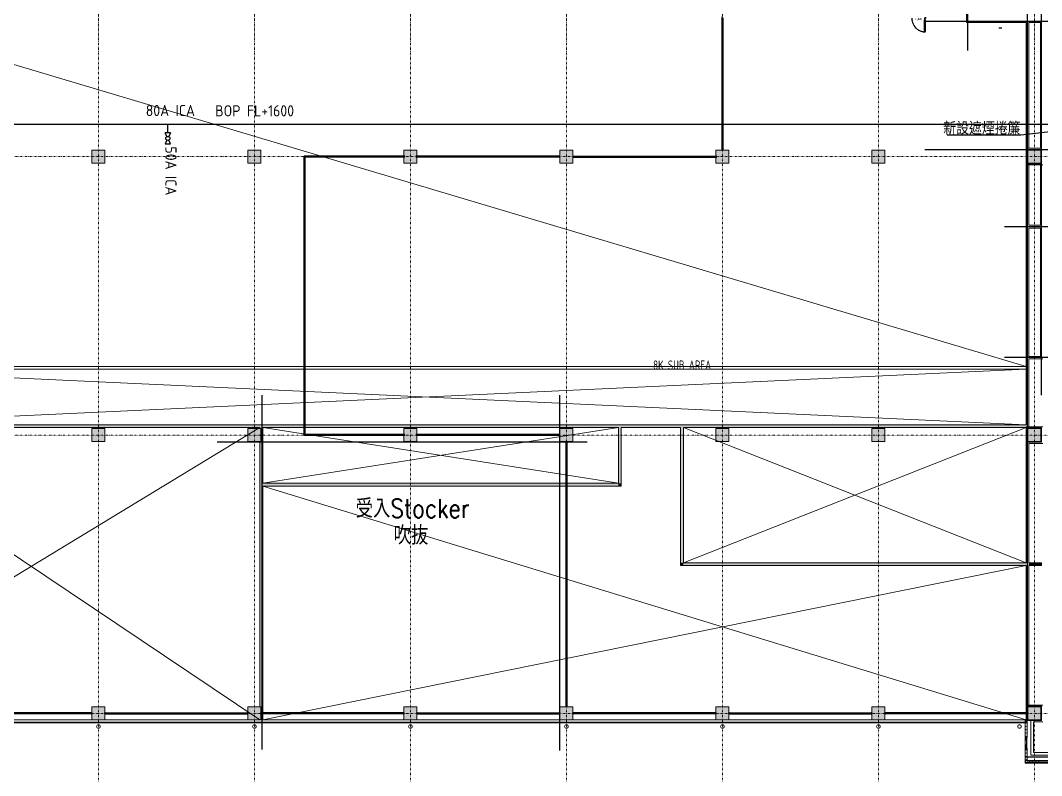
# Model space of a CAD drawing. Extents: x -32000 to 290600, y -29000 to 131250.
# Drawn here: x 189000 to 243987, y -3348 to 37337 of the extents above; entities that cross this region are included whole.
import ezdxf
from ezdxf.enums import TextEntityAlignment as Align

# ---------------------------------------------------------------- set-up
doc = ezdxf.new("R2010")
doc.units = 0
doc.header["$LTSCALE"] = 10
for name, pattern in [('H12PL2$0$JJP_三點線', [0.9, 0.3, -0.15, 0, -0.15, 0, -0.15, 0, -0.15]), ('H12PL2$0$JJP_虛線(退縮線、投影線、地下室範圍、非屬本工程、圖面分區)', [0.45, 0.3, -0.15]), ('XFDP20$0$HIDDEN', [0.3, 0.2, -0.1]), ('XFM7P20ICA$0$CENTERK3', [2.749, 2.5, -0.083, 0.083, -0.083]), ('XFM7P20ICA$0$H12PL2$0$JJP_三點線', [0.9, 0.3, -0.15, 0, -0.15, 0, -0.15, 0, -0.15]), ('XFM7P20ICA$0$H12PL2$0$JJP_虛線(退縮線、投影線、地下室範圍、非屬本工程、圖面分區)', [0.45, 0.3, -0.15])]:
    doc.linetypes.add(name, pattern=pattern)
for name, color, linetype in [('H12PL2$0$A-OBJE-2D', 252, 'Continuous'), ('H12PL2$0$A-OBJE-2D.200K', 252, 'Continuous'), ('H12PL2$0$A-OBJE-MEP', 252, 'Continuous'), ('H12PL2$0$A-WALL-EX', 252, 'Continuous'), ('H12PL2$0$A-WALL-IN', 252, 'Continuous'), ('H12PL2$0$A-WALL-IN.200K', 252, 'Continuous'), ('H12PL2$0$A-ZONE', 252, 'Continuous'), ('H12PL2$0$S-COL', 252, 'Continuous'), ('H12PL2$0$S-GRID', 252, 'Continuous'), ('H12PL2$0$Window', 252, 'Continuous'), ('XFDP20$0$A-CR-TXT', 2, 'Continuous'), ('XFDP20$0$A-Door (8K)', 2, 'Continuous'), ('XFDP20$0$A-Partition-Col (50K)', 1, 'Continuous'), ('XFDP20$0$A-W-P3_(8K)', 2, 'Continuous'), ('XFDP20$0$A-W-R1 (Rockwool) (50K)', 2, 'Continuous'), ('XFDP20$0$A-W-R1 (Rockwool) (8K)', 2, 'Continuous'), ('XFM7P20ICA$0$H12PL2$0$A-OBJE-2D', 252, 'Continuous'), ('XFM7P20ICA$0$H12PL2$0$A-OBJE-MEP', 252, 'Continuous'), ('XFM7P20ICA$0$H12PL2$0$A-TEXT-修改說明', 252, 'Continuous'), ('XFM7P20ICA$0$H12PL2$0$A-WALL-EX', 252, 'Continuous'), ('XFM7P20ICA$0$H12PL2$0$A-WALL-IN', 252, 'Continuous'), ('XFM7P20ICA$0$H12PL2$0$Hattch', 252, 'Continuous'), ('XFM7P20ICA$0$H12PL2$0$S-COL', 252, 'Continuous'), ('XFM7P20ICA$0$H12PL2$0$S-GRID', 252, 'Continuous'), ('XFM7P20ICA$0$H12PL2$0$Window', 252, 'Continuous'), ('XFM7P20ICA$0$K-SIN', 252, 'XFM7P20ICA$0$CENTERK3'), ('XFM7P20ICA$0$TEXT2', 252, 'Continuous'), ('XFM7P20ICA$0$U-ICA-PIPE-P2', 4, 'Continuous'), ('XFM7P20ICA$0$U-ICA-TXT', 3, 'Continuous'), ('XFM7P20ICA$0$U-ICA-VALVE', 2, 'Continuous'), ('XFM7P20ICA$0$XFDP20$0$A-CR-TXT', 2, 'Continuous'), ('XFM7P20ICA$0$XFDP20$0$A-Partition-Col (50K)', 1, 'Continuous'), ('XFM7P20ICA$0$XFDP20$0$A-W-P3_(8K)', 2, 'Continuous'), ('XFM7P20ICA$0$XFDP20$0$A-W-R1 (Rockwool) (50K)', 2, 'Continuous'), ('XFM7P20ICA$0$XFDP20$0$A-W-R1 (Rockwool) (8K)', 2, 'Continuous')]:
    doc.layers.add(name, color=color, linetype=linetype)
doc.styles.add('H12PL2$0$Standard', font='', dxfattribs={"width": 0.8})
doc.styles.add('XFDP20$0$AA-TXT', font='isocp.shx', dxfattribs={"width": 0.8, "bigfont": 'china.shx'})
doc.styles.add('XFM7P20ICA$0$aa-txt', font='isocp.shx', dxfattribs={"bigfont": 'chineset'})
doc.styles.add('XFM7P20ICA$0$H12PL2$0$dim-txt', font='isocp.shx', dxfattribs={"width": 0.7, "bigfont": 'chineset.shx'})
doc.styles.add('XFM7P20ICA$0$H12PL2$0$Standard', font='isocp.shx', dxfattribs={"bigfont": 'chineset.shx'})
doc.styles.add('XFM7P20ICA$0$TEXT', font='romans.shx', dxfattribs={"width": 0.85, "bigfont": 'BIGFONT.shx'})
doc.styles.add('XFM7P20ICA$0$XFDP20$0$AA-TXT', font='isocp.shx', dxfattribs={"width": 0.8, "bigfont": 'china.shx'})
doc.styles.get('H12PL2$0$Standard').set_extended_font_data('Microsoft JhengHei')
doc.dimstyles.new('XFM7P20ICA$0$H12PL2$0$ARCH-dim-200MM', dxfattribs={"dimscale": 200, "dimtxt": 0.3, "dimasz": 0.1, "dimexe": 0.1, "dimexo": 0.1, "dimgap": 0.05, "dimtad": 1, "dimdec": 0, "dimlfac": 10, "dimrnd": 0.5, "dimdsep": 46, "dimtxsty": 'XFM7P20ICA$0$H12PL2$0$dim-txt', "dimblk": 'XFM7P20ICA$0$H12PL2$0$_Dot', "dimcen": 2, "dimclrd": 256, "dimclre": 256, "dimclrt": 256, "dimadec": 0, "dimazin": 0, "dimtfac": 1, "dimtix": 1, "dimtmove": 2, "dimatfit": 3, "dimldrblk": 'XFM7P20ICA$0$H12PL2$0$_OBLIQUE', "dimfxl": 1, "dimtvp": 1, "dimtolj": 1, "dimarcsym": 0})

# ---------------------------------------------------------------- blocks, each defined once
blk = doc.blocks.new('XFDP20$0$TP1-50-Partition_Col-side')
blk.add_lwpolyline([(-2.5, -4), (-2.5, -3.9), (-2.6, -3.9), (-2.5, -3), (-2.5, -0.3), (-2.4, -0.2), (-0.7, -0.2), (-0.5, -0.2), (-0.1, -0.2), (0, -0.2), (0, -0.2), (0.5, -0.2), (0.6, -0.2), (2.4, -0.2), (2.5, -0.3), (2.5, -3), (2.6, -3.9), (2.5, -3.9), (2.5, -4), (2.7, -4), (2.7, 0), (-2.7, 0), (-2.7, -4)], close=True)
for points in [[(-1.6, -2.1), (-2.3, -2.1, 0.414213), (-2.4, -2.2), (-2.4, -3.6), (-2.5, -3.6), (-2.5, -2.2, -0.414213), (-2.3, -2), (-1.6, -2), (-1.6, -2.1)], [(1.6, -2.1), (2.3, -2.1, -0.414213), (2.4, -2.2), (2.4, -3.6), (2.5, -3.6), (2.5, -2.2, 0.414213), (2.3, -2), (1.6, -2), (1.6, -2.1)]]:
    blk.add_lwpolyline(points, format="xyb")
blk.add_lwpolyline([(2.2, -3.6), (-2.2, -3.6, -0.414214), (-2.3, -3.5), (-2.3, -2.6, -0.414214), (-2.2, -2.5), (-1.3, -2.5, 0.414214), (-1.1, -2.3), (-1.1, -2.2, 0.414214), (-1.3, -2.1), (-1.9, -2.1), (-1.9, -2.1), (-1.3, -2.1, -0.414214), (-1.2, -2.2), (-1.2, -2.3, -0.414214), (-1.3, -2.4), (-2.2, -2.4, 0.414214), (-2.4, -2.6), (-2.4, -3.5, 0.414214), (-2.2, -3.6), (2.2, -3.6, 0.414214), (2.4, -3.5), (2.4, -2.6, 0.414214), (2.2, -2.4), (1.3, -2.4, -0.414214), (1.2, -2.3), (1.2, -2.2, -0.414214), (1.3, -2.1), (1.9, -2.1), (1.9, -2.1), (1.3, -2.1, 0.414214), (1.1, -2.2), (1.1, -2.3, 0.414214), (1.3, -2.5), (2.2, -2.5, -0.414214), (2.3, -2.6), (2.3, -3.5, -0.414214)], format="xyb", close=True)
blk = doc.blocks.new('XFDP20$0$GAD2205')
blk.add_lwpolyline([(0, 1), (0, 1), (-18, 1, -0.414214), (-18, 2), (-18, 3, -0.414214), (-18, 3), (-14, 3, 0.414214), (-13, 4), (-13, 4, 0.414214), (-14, 4), (-18, 4, -0.414214), (-18, 5), (-18, 12, -0.414214), (-18, 12), (-18, 12, 0.414214), (-18, 12), (-18, 14, 0.72636), (-19, 14), (-19, 13, 0.158507), (-19, 13), (-19, 0, 0.414214), (-19, 0), (19, 0, 0.414214), (19, 0), (19, 13, 0.158507), (19, 13), (19, 14, 0.72636), (18, 14), (18, 12, 0.414214), (18, 12, -0.414214), (18, 12), (18, 5, -0.414214), (18, 4), (14, 4, 0.414214), (13, 4), (13, 4, 0.414214), (14, 3), (18, 3, -0.414214), (18, 3), (18, 2, -0.414214), (18, 1), (0, 1)], format="xyb", close=True)
blk = doc.blocks.new('XFDP20$0$Door-S80ap')
for p, q in [((8.8, 70.4), (8.8, 75.3)), ((8.8, 75.3), (9.6, 75.3)), ((9.6, 70.4), (8.8, 70.4)), ((9.6, 75.3), (9.6, 70.4))]:
    blk.add_line(p, q)
blk.add_lwpolyline([(4.8, 70.4), (4.8, 75.3), (4, 75.3), (4, 70.4)], close=True)
at = {"ltscale": 5}
for points in [[(8.8, 67.8), (8.8, 77.9), (4.8, 77.9), (4.8, 67.8)], [(5, 67.5), (5, 14.8), (5, 14.8), (5, 67.5)], [(8.6, 14.8), (8.5, 14.8), (8.5, 67.5), (8.6, 67.5)], [(8.8, 4.3), (8.8, 14.4), (4.8, 14.4), (4.8, 4.3)]]:
    blk.add_lwpolyline(points, close=True, dxfattribs=at)
blk.add_lwpolyline([(4.8, 67.9), (4.8, 66.7, 0.158507), (4.9, 66.7), (4.9, 66.5, 0.72636), (5, 66.6), (5, 66.7, 0.414214), (5, 66.7, -0.414214), (4.9, 66.8), (4.9, 67.5, -0.414214), (5, 67.5), (5.4, 67.5, 0.414214), (5.4, 67.5), (5.4, 67.6, 0.414214), (5.4, 67.6), (5, 67.6, -0.414214), (4.9, 67.6), (4.9, 67.8, -0.414214), (5, 67.8), (6.8, 67.8), (6.8, 67.8), (6.8, 67.8), (8.6, 67.8, -0.414214), (8.6, 67.8), (8.6, 67.6, -0.414214), (8.6, 67.6), (8.2, 67.6, 0.414214), (8.1, 67.6), (8.1, 67.5, 0.414214), (8.2, 67.5), (8.6, 67.5, -0.414214), (8.6, 67.5), (8.6, 66.8, -0.414214), (8.6, 66.7), (8.6, 66.7, 0.414214), (8.6, 66.7), (8.6, 66.6, 0.72636), (8.6, 66.5), (8.7, 66.7, 0.158507), (8.7, 66.7), (8.7, 67.9, 0.414214), (8.7, 67.9), (4.9, 67.9, 0.414214)], format="xyb", close=True, dxfattribs=at)
at = {"ltscale": 500}
for points in [[(3.2, -0.6), (3.2, 3.9), (3, 3.9), (3, -0.6)], [(8.5, 4.8), (4, 4.8), (4, 4.6), (8.5, 4.6)]]:
    blk.add_lwpolyline(points, close=True, dxfattribs=at)
at = {"linetype": 'XFDP20$0$HIDDEN', "ltscale": 0.1}
blk.add_arc((3.4, 4.4), 73.6, 0, 84.8641, dxfattribs=at)
at = {"ltscale": 500, "extrusion": (0, 0, -1)}
blk.add_ellipse((3.4, 4.4), major_axis=(-0.495, 0.495), ratio=1, start_param=5.497787, end_param=11.780972, dxfattribs=at)
at = {"ltscale": 5, "xscale": 0.1000000000058208, "yscale": 0.1000000000058208, "zscale": 0.1000000000058208}
blk.add_blockref('XFDP20$0$GAD2205', (6.8, 14.3), dxfattribs=at)
at = {"color": 9, "style": 'XFDP20$0$AA-TXT', "width": 0.45}
blk.add_attdef('100x240', text='', height=10, dxfattribs=at).set_placement((40, 10), align=Align.MIDDLE)
blk = doc.blocks.new('XFDP20')
at = {"layer": 'XFDP20$0$A-W-P3_(8K)', "ltscale": 0.5}
for p, q in [((226775, 37525), (226775, 30350)), ((226825, 37475), (226825, 30350)), ((204275, 14975), (204275, 30025)), ((209650, 30025), (204275, 30025)), ((204325, 15025), (204325, 29975)), ((209650, 29975), (204325, 29975)), ((218050, 30025), (210350, 30025)), ((218050, 29975), (210350, 29975)), ((218750, 30025), (226450, 30025)), ((218750, 29975), (226450, 29975)), ((209700, 14975), (204275, 14975)), ((209700, 15025), (204325, 15025)), ((218050, 15025), (210300, 15025)), ((218050, 14975), (210300, 14975)), ((218375, 14650), (218375, 350)), ((218425, 14650), (218425, 350))]:
    blk.add_line(p, q, dxfattribs=at)
at = {"layer": 'XFDP20$0$A-W-R1 (Rockwool) (50K)'}
for p, q in [((192850, 25, 0), (185150, 25, 0)), ((193550, 25, 0), (201250, 25, 0)), ((209650, 25, 0), (201950, 25, 0)), ((210350, 25, 0), (218050, 25, 0)), ((192850, -25, 0), (185150, -25, 0)), ((193550, -25, 0), (201250, -25, 0)), ((209650, -25, 0), (201950, -25, 0)), ((210350, -25, 0), (218050, -25, 0))]:
    blk.add_line(p, q, dxfattribs=at)
at = {"layer": 'XFDP20$0$A-W-R1 (Rockwool) (8K)'}
for p, q in [((226450, 25, 0), (218750, 25, 0)), ((227150, 25, 0), (234850, 25, 0)), ((243250, 25, 0), (235550, 25, 0)), ((226450, -25, 0), (218750, -25, 0)), ((227150, -25, 0), (234850, -25, 0)), ((243250, -25, 0), (235550, -25, 0))]:
    blk.add_line(p, q, dxfattribs=at)
at = {"layer": 'XFDP20$0$A-Door (8K)'}
ref = blk.add_blockref('XFDP20$0$Door-S80ap', (237770, 37500), dxfattribs=dict(at, xscale=10, yscale=10, zscale=10, rotation=180))
ref.add_attrib('100x240', 'MS_80x190', dxfattribs={"layer": '0', "color": 9, "height": 100, "rotation": 180, "style": 'XFDP20$0$AA-TXT', "text_generation_flag": 6, "width": 0.45}).set_placement((237370, 37400), align=Align.MIDDLE)
at = {"layer": 'XFDP20$0$A-Partition-Col (50K)', "yscale": 10, "zscale": 10}
for p, xscale, rotation in [((192850, 0, 0), 10, 270), ((193550, 0, 0), -10, 90), ((201250, 0), 10, 270), ((201950, 0), -10, 90), ((209650, 0, 0), 10, 270), ((210350, 0, 0), -10, 90), ((218050, 0), 10, 270), ((218750, 0), -10, 90), ((226450, 0, 0), 10, 270), ((227150, 0, 0), -10, 90), ((234850, 0), 10, 270), ((235550, 0), -10, 90), ((243250, 0, 0), 10, 270)]:
    blk.add_blockref('XFDP20$0$TP1-50-Partition_Col-side', p, dxfattribs=dict(at, xscale=xscale, rotation=rotation))
at = {"layer": 'XFDP20$0$A-CR-TXT', "style": 'XFDP20$0$AA-TXT', "width": 0.8}
blk.add_text('8K SUB AREA', height=500, dxfattribs=at).set_placement((224630, 18768), align=Align.MIDDLE)
blk = doc.blocks.new('H12PL2')
at = {"layer": 'H12PL2$0$A-OBJE-2D', "lineweight": 0}
for p, q in [((17650, 85950), (243150, 18700)), ((178450, 1170), (201900, 15400)), ((178450, 15400), (201900, -350)), ((202050, 12400), (221200, 15400)), ((221200, 12400), (202050, 15400)), ((224700, 8118.48), (243150, 15400)), ((243150, 8118.48), (224700, 15400)), ((202050, 12250), (243150, -350)), ((202050, -350), (243150, 7968.48))]:
    blk.add_line(p, q, dxfattribs=at)
at = {"layer": 'H12PL2$0$A-OBJE-2D.200K', "lineweight": 0}
for p, q in [((178450, 15550), (243150, 18550)), ((243150, 15550), (178450, 18550))]:
    blk.add_line(p, q, dxfattribs=at)
at = {"layer": 'H12PL2$0$A-OBJE-MEP', "lineweight": 0, "flags": 128}
for points in [[(193295, -700, 1), (193105, -700, 1)], [(201695, -700, 1), (201505, -700, 1)], [(210095, -700, 1), (209905, -700, 1)], [(218495, -700, 1), (218305, -700, 1)], [(226895, -700, 1), (226705, -700, 1)], [(235295, -700, 1), (235105, -700, 1)], [(242895, -700, 1), (242705, -700, 1)]]:
    blk.add_lwpolyline(points, format="xyb", close=True, dxfattribs=at)
at = {"layer": 'H12PL2$0$A-OBJE-MEP', "lineweight": 0}
for centre in [(193200, -700), (201600, -700), (210000, -700), (218400, -700), (226800, -700), (235200, -700), (242800, -700)]:
    blk.add_circle(centre, 100, dxfattribs=at)
at = {"layer": 'H12PL2$0$A-WALL-EX', "lineweight": 0}
for p, q in [((243100, -465), (185050, -465)), ((243100, -500), (243100, -465)), ((243128, -465), (243100, -465)), ((243100, -500), (243100, -465)), ((243128, -465), (243100, -465)), ((243100, -500), (243220, -500)), ((243220, -465), (243128, -465)), ((243220, -465), (243128, -465)), ((243100, -1307), (243220, -1307)), ((243100, -1907), (243220, -1907))]:
    blk.add_line(p, q, dxfattribs=at)
at = {"layer": 'H12PL2$0$A-WALL-EX', "linetype": 'H12PL2$0$JJP_虛線(退縮線、投影線、地下室範圍、非屬本工程、圖面分區)', "lineweight": 0}
blk.add_line((243220, -500), (243220, -465), dxfattribs=at)
at = {"layer": 'H12PL2$0$A-WALL-EX', "lineweight": 0, "flags": 128}
for points in [[(243220, -350), (185050, -350)], [(185050, -500), (243100, -500)], [(185050, -500), (243100, -500)], [(185050, -500), (243100, -500)], [(243100, -500), (243100, -1307)], [(243220, -350), (243220, -465)], [(243220, -1307), (243220, -465)], [(243100, -1907), (243100, -2565)], [(243220, -2565), (243220, -1907)], [(243100, -2685), (243100, -2565)], [(243100, -2685), (263780, -2685)], [(263780, -2565), (243220, -2565)]]:
    blk.add_lwpolyline(points, dxfattribs=at)
at = {"layer": 'H12PL2$0$A-WALL-IN', "lineweight": 0, "flags": 128}
for points in [[(239940, 44550), (239940, 37225)], [(239940, 37225), (240090, 37225)], [(240090, 37225), (243150, 37225)], [(243150, 37225), (243150, 15550)], [(243300, 30450), (243300, 37225)], [(243300, 37225), (243928, 37225)], [(243928, 37225), (243928, 30450)], [(243150, 30450), (243150, 30385)], [(243928, 30450), (243150, 30450)], [(243150, 30385), (243150, 29550)], [(243215, 29615), (243215, 30385)], [(243215, 30385), (243985, 30385)], [(243215, 30385), (243250, 30385)], [(243215, 30385), (243215, 29615)], [(243950, 30385), (243250, 30385)], [(243300, 30350), (243300, 30385)], [(243985, 30385), (243950, 30385)], [(243985, 30385), (243985, 29615)], [(243985, 29650), (243985, 30385)], [(243150, 29550), (243215, 29550)], [(243985, 29615), (243215, 29615)], [(243215, 29615), (243250, 29615)], [(243215, 29550), (244050, 29550)], [(243250, 29615), (243985, 29615)], [(243300, 29615), (243300, 29650)], [(243300, 26300), (243300, 29550)], [(243928, 29550), (243928, 26300)], [(244050, 29550), (243928, 29550)], [(243985, 29615), (243985, 29650)], [(243928, 26300), (243300, 26300)], [(243300, 19225), (243300, 26150)], [(243300, 26150), (243928, 26150)], [(243928, 26150), (243928, 19225)], [(243928, 19225), (243300, 19225)], [(243300, 15400), (243300, 19100)], [(243300, 19100), (244050, 19100)], [(201975, 15550), (178300, 15550)], [(178450, 15400), (201900, 15400)], [(201900, 15400), (201900, 15350)], [(243150, 15550), (201975, 15550)], [(202050, 12400), (202050, 15400)], [(202050, 15400), (221200, 15400)], [(221200, 15400), (221200, 12400)], [(221350, 12400), (221350, 15400)], [(221350, 15400), (224550, 15400)], [(224550, 15400), (224550, 8118.48)], [(224700, 8118.48), (224700, 15400)], [(224700, 15400), (243150, 15400)], [(243150, 15450), (243150, 15385)], [(244050, 15450), (243150, 15450)], [(243300, 15400), (243150, 15400)], [(243150, 15385), (243150, 14615)], [(243215, 14615), (243215, 15385)], [(243215, 15385), (243985, 15385)], [(243215, 15385), (243250, 15385)], [(243215, 15385), (243215, 14615)], [(243950, 15385), (243250, 15385)], [(243985, 15385), (243950, 15385)], [(243985, 15385), (243985, 14615)], [(243985, 14650), (243985, 15385)], [(201900, 14650), (201900, 350)], [(243150, 14550), (243150, 14615)], [(243150, 14550), (243150, 8118.48)], [(243985, 14615), (243215, 14615)], [(243215, 14615), (243250, 14615)], [(243250, 14615), (243985, 14615)], [(243300, 8118.48), (243300, 14550)], [(243300, 14550), (243985, 14550)], [(243985, 14615), (243985, 14650)], [(244050, 14550), (243985, 14550)], [(221200, 12400), (202050, 12400)], [(202050, -350), (202050, 12250)], [(202050, 12250), (221350, 12250)], [(221350, 12250), (221350, 12400)], [(224550, 7968.48), (224550, 8118.48)], [(224550, 7968.48), (243150, 7968.48)], [(243150, 8118.48), (224700, 8118.48)], [(243150, 7968.48), (243150, 450)], [(243975, 8118.48), (243300, 8118.48)], [(243300, 7968.48), (243975, 7968.48)], [(243300, 450), (243300, 7968.48)], [(243975, 8118.48), (243975, 7968.48)], [(243150, 450), (243215, 450)], [(243150, 450), (243150, -350)], [(243150, 450), (243300, 450)], [(244050, 450), (243215, 450)], [(243215, 385), (243985, 385)], [(243215, -350), (243215, 385)], [(243215, 385), (243250, 385)], [(243215, 385), (243215, -385)], [(243950, 385), (243250, 385)], [(243985, 385), (243950, 385)], [(243985, 385), (243985, -385)], [(243985, -350), (243985, 385)], [(201900, -350), (202050, -350)], [(243150, -350), (243215, -350)], [(243215, -385), (243250, -385)], [(243250, -385), (243985, -385)], [(243985, -385), (243400, -385)], [(243400, -450), (243400, -385)], [(243400, -450), (243400, -2250)], [(243550, -2100), (243550, -450)], [(243550, -450), (243985, -450)], [(243985, -385), (243985, -350)], [(244050, -450), (243985, -450)], [(247950, -2100), (243550, -2100)], [(243400, -2250), (243550, -2250)], [(243550, -2250), (247950, -2250)]]:
    blk.add_lwpolyline(points, dxfattribs=at)
at = {"layer": 'H12PL2$0$A-WALL-IN.200K', "lineweight": 0, "flags": 128}
for points in [[(243150, 18700), (39500, 18700)], [(243150, 18550), (243150, 18700)], [(178450, 18550), (243150, 18550)]]:
    blk.add_lwpolyline(points, dxfattribs=at)
at = {"layer": 'H12PL2$0$S-COL', "lineweight": 0, "flags": 128}
for points in [[(192850, 29650), (193550, 29650), (193550, 30350), (192850, 30350)], [(201250, 29650), (201950, 29650), (201950, 30350), (201250, 30350)], [(209650, 29650), (210350, 29650), (210350, 30350), (209650, 30350)], [(218050, 29650), (218750, 29650), (218750, 30350), (218050, 30350)], [(226450, 29650), (227150, 29650), (227150, 30350), (226450, 30350)], [(234850, 29650), (235550, 29650), (235550, 30350), (234850, 30350)], [(243250, 29650), (243950, 29650), (243950, 30350), (243250, 30350)], [(192850, 14650), (193550, 14650), (193550, 15350), (192850, 15350)], [(201250, 14650), (201950, 14650), (201950, 15350), (201250, 15350)], [(209650, 14650), (210350, 14650), (210350, 15350), (209650, 15350)], [(218050, 14650), (218750, 14650), (218750, 15350), (218050, 15350)], [(226450, 14650), (227150, 14650), (227150, 15350), (226450, 15350)], [(234850, 14650), (235550, 14650), (235550, 15350), (234850, 15350)], [(243250, 14650), (243950, 14650), (243950, 15350), (243250, 15350)], [(243250, -350), (243950, -350), (243950, 350), (243250, 350)]]:
    blk.add_lwpolyline(points, close=True, dxfattribs=at)
for points in [[(193550, -350), (193550, 350), (192850, 350), (192850, -350)], [(201950, -350), (201950, 350), (201250, 350), (201250, -350)], [(210350, -350), (210350, 350), (209650, 350), (209650, -350)], [(218750, -350), (218750, 350), (218050, 350), (218050, -350)], [(227150, -350), (227150, 350), (226450, 350), (226450, -350)], [(235550, -350), (235550, 350), (234850, 350), (234850, -350)]]:
    blk.add_lwpolyline(points, dxfattribs=at)
at = {"layer": 'H12PL2$0$S-GRID', "linetype": 'H12PL2$0$JJP_三點線', "lineweight": 0}
for p, q in [((193200, 128250), (193200, -28000)), ((201600, 128250), (201600, -28000)), ((210000, 128250), (210000, -28000)), ((218400, 128250), (218400, -28000)), ((226800, 128250), (226800, -28000)), ((235200, 128250), (235200, -28000)), ((243600, 128250), (243600, -28000)), ((-29000, 30000), (289600, 30000)), ((-29000, 15000), (289600, 15000)), ((-29000, 0), (289600, 0))]:
    blk.add_line(p, q, dxfattribs=at)
at = {"layer": 'H12PL2$0$Window', "lineweight": 0}
for p, q in [((243100, -1307), (243200, -1307)), ((243100, -1307), (243100, -1357)), ((243100, -1857), (243100, -1357)), ((243100, -1357), (243200, -1357)), ((243200, -1307), (243200, -1357)), ((243200, -1857), (243200, -1357)), ((243100, -1857), (243200, -1857)), ((243100, -1907), (243100, -1857)), ((243100, -1907), (243200, -1907)), ((243200, -1907), (243200, -1857))]:
    blk.add_line(p, q, dxfattribs=at)
at = {"layer": 'H12PL2$0$Window', "linetype": 'H12PL2$0$JJP_虛線(退縮線、投影線、地下室範圍、非屬本工程、圖面分區)', "lineweight": 0}
blk.add_line((243150, -1857), (243150, -1357), dxfattribs=at)
blk.add_blockref('XFDP20', (0, 0))
at = {"layer": 'H12PL2$0$A-ZONE', "style": 'H12PL2$0$Standard'}
blk.add_text('-', height=600, dxfattribs=at).set_placement((241770, 37302.03), align=Align.TOP_CENTER)
blk = doc.blocks.new('XFM7P20ICA$0$H12PL2$0$_Dot')
blk = doc.blocks.new('XFM7P20ICA$0$H12PL2$0$_OBLIQUE')
at = {"color": 0, "linetype": 'ByBlock', "lineweight": -2}
blk.add_line((-0.5, -0.5), (0.5, 0.5), dxfattribs=at)
blk = doc.blocks.new('XFM7P20ICA$0$XFDP20$0$TP1-50-Partition_Col-side')
blk.add_lwpolyline([(-2.5, -4), (-2.5, -3.9), (-2.6, -3.9), (-2.5, -3), (-2.5, -0.3), (-2.4, -0.2), (-0.7, -0.2), (-0.5, -0.2), (-0.1, -0.2), (0, -0.2), (0, -0.2), (0.5, -0.2), (0.6, -0.2), (2.4, -0.2), (2.5, -0.3), (2.5, -3), (2.6, -3.9), (2.5, -3.9), (2.5, -4), (2.7, -4), (2.7, 0), (-2.7, 0), (-2.7, -4)], close=True)
for points in [[(-1.6, -2.1), (-2.3, -2.1, 0.414213), (-2.4, -2.2), (-2.4, -3.6), (-2.5, -3.6), (-2.5, -2.2, -0.414213), (-2.3, -2), (-1.6, -2), (-1.6, -2.1)], [(1.6, -2.1), (2.3, -2.1, -0.414213), (2.4, -2.2), (2.4, -3.6), (2.5, -3.6), (2.5, -2.2, 0.414213), (2.3, -2), (1.6, -2), (1.6, -2.1)]]:
    blk.add_lwpolyline(points, format="xyb")
blk.add_lwpolyline([(2.2, -3.6), (-2.2, -3.6, -0.414214), (-2.3, -3.5), (-2.3, -2.6, -0.414214), (-2.2, -2.5), (-1.3, -2.5, 0.414214), (-1.1, -2.3), (-1.1, -2.2, 0.414214), (-1.3, -2.1), (-1.9, -2.1), (-1.9, -2.1), (-1.3, -2.1, -0.414214), (-1.2, -2.2), (-1.2, -2.3, -0.414214), (-1.3, -2.4), (-2.2, -2.4, 0.414214), (-2.4, -2.6), (-2.4, -3.5, 0.414214), (-2.2, -3.6), (2.2, -3.6, 0.414214), (2.4, -3.5), (2.4, -2.6, 0.414214), (2.2, -2.4), (1.3, -2.4, -0.414214), (1.2, -2.3), (1.2, -2.2, -0.414214), (1.3, -2.1), (1.9, -2.1), (1.9, -2.1), (1.3, -2.1, 0.414214), (1.1, -2.2), (1.1, -2.3, 0.414214), (1.3, -2.5), (2.2, -2.5, -0.414214), (2.3, -2.6), (2.3, -3.5, -0.414214)], format="xyb", close=True)
blk = doc.blocks.new('XFM7P20ICA$0$XFDP20')
at = {"layer": 'XFM7P20ICA$0$XFDP20$0$A-W-P3_(8K)', "ltscale": 0.5}
for p, q in [((226775, 37525), (226775, 30350)), ((226825, 37475), (226825, 30350)), ((204275, 14975), (204275, 30025)), ((209700, 30025), (204275, 30025)), ((204325, 15025), (204325, 29975)), ((209700, 29975), (204325, 29975)), ((218050, 30025), (210300, 30025)), ((218050, 29975), (210300, 29975)), ((218750, 30025), (226500, 30025)), ((218750, 29975), (226500, 29975)), ((209700, 14975), (204275, 14975)), ((209700, 15025), (204325, 15025)), ((218050, 15025), (210300, 15025)), ((218050, 14975), (210300, 14975)), ((218375, 14650), (218375, 350)), ((218425, 14650), (218425, 350))]:
    blk.add_line(p, q, dxfattribs=at)
at = {"layer": 'XFM7P20ICA$0$XFDP20$0$A-W-R1 (Rockwool) (50K)'}
for p, q in [((192850, 25, 0), (185150, 25, 0)), ((193550, 25, 0), (201250, 25, 0)), ((209650, 25, 0), (201950, 25, 0)), ((210350, 25, 0), (218050, 25, 0)), ((192850, -25, 0), (185150, -25, 0)), ((193550, -25, 0), (201250, -25, 0)), ((209650, -25, 0), (201950, -25, 0)), ((210350, -25, 0), (218050, -25, 0))]:
    blk.add_line(p, q, dxfattribs=at)
at = {"layer": 'XFM7P20ICA$0$XFDP20$0$A-W-R1 (Rockwool) (8K)'}
for p, q in [((226450, 25, 0), (218750, 25, 0)), ((227150, 25, 0), (234850, 25, 0)), ((243250, 25, 0), (235550, 25, 0)), ((226450, -25, 0), (218750, -25, 0)), ((227150, -25, 0), (234850, -25, 0)), ((243250, -25, 0), (235550, -25, 0))]:
    blk.add_line(p, q, dxfattribs=at)
at = {"layer": 'XFM7P20ICA$0$XFDP20$0$A-Partition-Col (50K)', "yscale": 10, "zscale": 10}
for p, xscale, rotation in [((192850, 0, 0), 10, 270), ((193550, 0, 0), -10, 90), ((201250, 0), 10, 270), ((201950, 0), -10, 90), ((209650, 0, 0), 10, 270), ((210350, 0, 0), -10, 90), ((218050, 0), 10, 270), ((218750, 0), -10, 90), ((226450, 0, 0), 10, 270), ((227150, 0, 0), -10, 90), ((234850, 0), 10, 270), ((235550, 0), -10, 90), ((243250, 0, 0), 10, 270)]:
    blk.add_blockref('XFM7P20ICA$0$XFDP20$0$TP1-50-Partition_Col-side', p, dxfattribs=dict(at, xscale=xscale, rotation=rotation))
at = {"layer": 'XFM7P20ICA$0$XFDP20$0$A-CR-TXT', "style": 'XFM7P20ICA$0$XFDP20$0$AA-TXT', "width": 0.8}
blk.add_text('8K SUB AREA', height=500, dxfattribs=at).set_placement((224630, 18768), align=Align.MIDDLE)
blk = doc.blocks.new('*U484')
for p, q in [((-150, 75), (-49, 25)), ((150, 75), (49, 25)), ((-49, -25), (-150, -75)), ((49, -25), (150, -75))]:
    blk.add_line(p, q)
for points in [[(-150, 75), (-150, -75)], [(150, -75), (150, 75)]]:
    blk.add_lwpolyline(points)
blk.add_circle((0, 0), 55)
blk = doc.blocks.new('XFM7P20ICA$0$H12PL2')
at = {"layer": 'XFM7P20ICA$0$H12PL2$0$Hattch', "linetype": 'Continuous', "lineweight": 0}
for points in [[(192850, 29650), (193550, 29650), (193550, 30350), (192850, 30350)], [(201250, 29650), (201950, 29650), (201950, 30350), (201250, 30350)], [(209650, 29650), (210350, 29650), (210350, 30350), (209650, 30350)], [(218050, 29650), (218750, 29650), (218750, 30350), (218050, 30350)], [(226450, 29650), (227150, 29650), (227150, 30350), (226450, 30350)], [(234850, 29650), (235550, 29650), (235550, 30350), (234850, 30350)], [(243250, 29650), (243950, 29650), (243950, 30350), (243250, 30350)], [(178800, 15400), (201975, 15400), (201975, 15550), (178800, 15550)], [(201950, 14650), (201900, 14650), (201900, 350), (201950, 350), (201950, -350), (202050, -350), (202050, 15400), (201900, 15400), (201900, 15350), (201950, 15350)], [(243150, 15550), (201975, 15550), (201975, 15400), (243150, 15400)], [(221350, 12400), (221350, 15400), (221200, 15400), (221200, 12400)], [(224700, 8118.48), (224700, 15400), (224550, 15400), (224550, 8118.48)], [(192850, 14650), (193550, 14650), (193550, 15350), (192850, 15350)], [(201250, 14650), (201950, 14650), (201950, 15350), (201250, 15350)], [(209650, 14650), (210350, 14650), (210350, 15350), (209650, 15350)], [(218050, 14650), (218750, 14650), (218750, 15350), (218050, 15350)], [(226450, 14650), (227150, 14650), (227150, 15350), (226450, 15350)], [(234850, 14650), (235550, 14650), (235550, 15350), (234850, 15350)], [(243250, 14650), (243950, 14650), (243950, 15350), (243250, 15350)], [(221200, 12400), (202050, 12400), (202050, 12250), (221200, 12250)], [(221350, 12400), (221200, 12400), (221350, 12250)], [(221200, 12250), (221350, 12250), (221200, 12400)], [(224700, 8118.48), (224550, 8118.48), (224550, 7968.48)], [(224700, 8118.48), (224550, 7968.48), (224700, 7968.48)], [(224700, 7968.48), (243150, 7968.48), (243150, 8118.48), (224700, 8118.48)], [(243975, 8118.48), (243300, 8118.48), (243300, 7968.48), (243975, 7968.48)], [(192850, 350), (192850, -350), (193550, -350), (193550, 350)], [(201250, 350), (201250, -350), (201950, -350), (201950, 350)], [(209650, 350), (209650, -350), (210350, -350), (210350, 350)], [(218050, 350), (218050, -350), (218750, -350), (218750, 350)], [(226450, 350), (226450, -350), (227150, -350), (227150, 350)], [(234850, 350), (234850, -350), (235550, -350), (235550, 350)], [(243250, -350), (243950, -350), (243950, 350), (243250, 350)]]:
    blk.add_hatch(color=256, dxfattribs=at).paths.add_polyline_path(points)
at = {"layer": 'XFM7P20ICA$0$H12PL2$0$A-OBJE-2D', "lineweight": 0}
for p, q in [((202050, 12400), (221200, 15400)), ((221200, 12400), (202050, 15400)), ((224700, 8118.48), (243150, 15400)), ((243150, 8118.48), (224700, 15400)), ((202050, 12250), (243150, -350)), ((202050, -350), (243150, 7968.48))]:
    blk.add_line(p, q, dxfattribs=at)
at = {"layer": 'XFM7P20ICA$0$H12PL2$0$A-OBJE-MEP', "lineweight": 0, "flags": 128}
for points in [[(193295, -700, 1), (193105, -700, 1)], [(201695, -700, 1), (201505, -700, 1)], [(210095, -700, 1), (209905, -700, 1)], [(218495, -700, 1), (218305, -700, 1)], [(226895, -700, 1), (226705, -700, 1)], [(235295, -700, 1), (235105, -700, 1)], [(242895, -700, 1), (242705, -700, 1)]]:
    blk.add_lwpolyline(points, format="xyb", close=True, dxfattribs=at)
at = {"layer": 'XFM7P20ICA$0$H12PL2$0$A-OBJE-MEP', "lineweight": 0}
for centre in [(193200, -700), (201600, -700), (210000, -700), (218400, -700), (226800, -700), (235200, -700), (242800, -700)]:
    blk.add_circle(centre, 100, dxfattribs=at)
at = {"layer": 'XFM7P20ICA$0$H12PL2$0$A-WALL-EX', "lineweight": 0}
for p, q in [((243100, -465), (185050, -465)), ((243100, -500), (243220, -500)), ((243100, -1272), (243220, -1272)), ((243100, -1872), (243220, -1872))]:
    blk.add_line(p, q, dxfattribs=at)
at = {"layer": 'XFM7P20ICA$0$H12PL2$0$A-WALL-EX', "linetype": 'XFM7P20ICA$0$H12PL2$0$JJP_虛線(退縮線、投影線、地下室範圍、非屬本工程、圖面分區)', "lineweight": 0}
blk.add_line((243220, -500), (243220, -465), dxfattribs=at)
at = {"layer": 'XFM7P20ICA$0$H12PL2$0$A-WALL-EX', "lineweight": 0, "flags": 128}
for points in [[(243100, -350), (185050, -350)], [(185050, -500), (243100, -500)], [(243100, -465), (243100, -350)], [(243100, -500), (243100, -465)], [(243100, -465), (243220, -465)], [(243100, -465), (243100, -1272)], [(243220, -1272), (243220, -465)], [(243100, -1872), (243100, -2530)], [(243220, -2530), (243220, -1872)], [(243100, -2650), (243100, -2530)], [(243100, -2650), (263780, -2650)], [(263780, -2530), (243220, -2530)]]:
    blk.add_lwpolyline(points, dxfattribs=at)
at = {"layer": 'XFM7P20ICA$0$H12PL2$0$A-WALL-IN', "lineweight": 0, "flags": 128}
for points in [[(239940, 44550), (239940, 37225)], [(239940, 37225), (240090, 37225)], [(240090, 37225), (243150, 37225)], [(243150, 37225), (243150, 30450)], [(243300, 30450), (243300, 37225)], [(243300, 37225), (243928, 37225)], [(243928, 37225), (243928, 30450)], [(243150, 30450), (243150, 30385)], [(243150, 30385), (243150, 29550)], [(243215, 29615), (243215, 30385)], [(243215, 30385), (243985, 30385)], [(243215, 30385), (243250, 30385)], [(243215, 30385), (243215, 29615)], [(243950, 30385), (243250, 30385)], [(243928, 30450), (243300, 30450)], [(243985, 30385), (243950, 30385)], [(243985, 30385), (243985, 29615)], [(243985, 29650), (243985, 30385)], [(243150, 29550), (243150, 15550)], [(243985, 29615), (243215, 29615)], [(243215, 29615), (243250, 29615)], [(243250, 29615), (243985, 29615)], [(243300, 26300), (243300, 29550)], [(243300, 29550), (244050, 29550)], [(243928, 29550), (243928, 26300)], [(244050, 29550), (243928, 29550)], [(243985, 29615), (243985, 29650)], [(243928, 26300), (243300, 26300)], [(243300, 19225), (243300, 26150)], [(243300, 26150), (243928, 26150)], [(243928, 26150), (243928, 19225)], [(243928, 19225), (243300, 19225)], [(243300, 19100), (244050, 19100)], [(243300, 15450), (243300, 19100)], [(201975, 15550), (178800, 15550)], [(178800, 15400), (201900, 15400)], [(201900, 15400), (201900, 15350)], [(243150, 15550), (201975, 15550)], [(202050, 12400), (202050, 15400)], [(202050, 15400), (221200, 15400)], [(221200, 15400), (221200, 12400)], [(221350, 12400), (221350, 15400)], [(221350, 15400), (224550, 15400)], [(224550, 15400), (224550, 8118.48)], [(224700, 8118.48), (224700, 15400)], [(224700, 15400), (243150, 15400)], [(243150, 15400), (243150, 15450)], [(243150, 15450), (243150, 15385)], [(244050, 15450), (243150, 15450)], [(243150, 15450), (243300, 15450)], [(243150, 15385), (243150, 14615)], [(243215, 14615), (243215, 15385)], [(243215, 15385), (243985, 15385)], [(243215, 15385), (243250, 15385)], [(243215, 15385), (243215, 14615)], [(243950, 15385), (243250, 15385)], [(243985, 15385), (243950, 15385)], [(243985, 15385), (243985, 14615)], [(243985, 14650), (243985, 15385)], [(201900, 14650), (201900, 350)], [(243150, 14550), (243150, 14615)], [(243150, 14550), (243150, 8118.48)], [(243985, 14615), (243215, 14615)], [(243215, 14615), (243250, 14615)], [(243250, 14615), (243985, 14615)], [(243300, 8118.48), (243300, 14550)], [(243300, 14550), (243985, 14550)], [(243985, 14615), (243985, 14650)], [(244050, 14550), (243985, 14550)], [(221200, 12400), (202050, 12400)], [(202050, -350), (202050, 12250)], [(202050, 12250), (221350, 12250)], [(221350, 12250), (221350, 12400)], [(224550, 7968.48), (224550, 8118.48)], [(224550, 7968.48), (243150, 7968.48)], [(243150, 8118.48), (224700, 8118.48)], [(243150, 7968.48), (243150, 450)], [(243975, 8118.48), (243300, 8118.48)], [(243300, 7968.48), (243975, 7968.48)], [(243300, 450), (243300, 7968.48)], [(243975, 8118.48), (243975, 7968.48)], [(243150, 450), (243215, 450)], [(243150, 450), (243150, -465)], [(243150, 450), (243300, 450)], [(244050, 450), (243215, 450)], [(243215, 385), (243985, 385)], [(243215, -465), (243215, 385)], [(243215, 385), (243250, 385)], [(243215, 385), (243215, -385)], [(243950, 385), (243250, 385)], [(243985, 385), (243950, 385)], [(243985, 385), (243985, -385)], [(243985, -350), (243985, 385)], [(201950, -350), (202050, -350)], [(243150, -465), (243215, -465)], [(243215, -385), (243250, -385)], [(243250, -385), (243985, -385)], [(243985, -385), (243400, -385)], [(243400, -450), (243400, -385)], [(243400, -450), (243400, -2250)], [(243550, -2100), (243550, -450)], [(243550, -450), (243985, -450)], [(243985, -385), (243985, -350)], [(244050, -450), (243985, -450)], [(247950, -2100), (243550, -2100)], [(243400, -2250), (243550, -2250)], [(243550, -2250), (247950, -2250)]]:
    blk.add_lwpolyline(points, dxfattribs=at)
at = {"layer": 'XFM7P20ICA$0$H12PL2$0$Hattch', "lineweight": 0}
for p, q in [((243215, 30380.52), (243218.42, 30381.58)), ((243215, 30307.96), (243250, 30297.2)), ((243218.42, 30381.58), (243229.57, 30385)), ((243458.97, 30382.18), (243457.11, 30385)), ((243465.71, 30363.74), (243458.97, 30382.18)), ((243467.32, 30350), (243465.71, 30363.74)), ((243512.69, 30385), (243519.85, 30374.16)), ((243519.85, 30374.16), (243534.18, 30360.73)), ((243534.18, 30360.73), (243551.22, 30350.98)), ((243551.22, 30350.98), (243554.56, 30350)), ((243615.64, 30350), (243729.57, 30385)), ((243950, 30292.72), (243958.97, 30306.3)), ((243958.97, 30382.18), (243957.11, 30385)), ((243965.18, 30365.18), (243958.97, 30382.18)), ((243958.97, 30306.3), (243965.71, 30324.74)), ((243965.71, 30363.74), (243965.18, 30365.18)), ((243967.32, 30350), (243965.71, 30363.74)), ((243965.71, 30324.74), (243968, 30344.24)), ((243968, 30344.24), (243967.32, 30350)), ((243215, 30210.52), (243250, 30221.28)), ((243215, 30137.96), (243250, 30127.2)), ((243215, 30040.52), (243250, 30051.28)), ((243215, 29967.96), (243250, 29957.2)), ((243215, 29870.52), (243250, 29881.28)), ((243215, 29797.96), (243250, 29787.2)), ((243215, 29700.52), (243250, 29711.28)), ((243958.97, 30212.18), (243950, 30225.76)), ((243950, 30122.72), (243958.97, 30136.3)), ((243958.97, 30042.18), (243950, 30055.76)), ((243950, 29952.72), (243958.97, 29966.3)), ((243958.97, 29872.18), (243950, 29885.76)), ((243950, 29782.72), (243958.97, 29796.3)), ((243958.97, 29702.18), (243950, 29715.76)), ((243965.71, 30193.74), (243958.97, 30212.18)), ((243958.97, 30136.3), (243965.71, 30154.74)), ((243965.71, 30023.74), (243958.97, 30042.18)), ((243958.97, 29966.3), (243965.71, 29984.74)), ((243965.71, 29853.74), (243958.97, 29872.18)), ((243958.97, 29796.3), (243965.71, 29814.74)), ((243965.71, 29683.74), (243958.97, 29702.18)), ((243968, 30174.24), (243965.71, 30193.74)), ((243965.71, 30154.74), (243968, 30174.24)), ((243968, 30004.24), (243965.71, 30023.74)), ((243965.71, 29984.74), (243968, 30004.24)), ((243968, 29834.24), (243965.71, 29853.74)), ((243965.71, 29814.74), (243968, 29834.24)), ((243215, 29627.96), (243224.91, 29624.91)), ((243224.91, 29624.91), (243250, 29617.2)), ((243250, 29617.2), (243257.18, 29615)), ((243451.5, 29615), (243458.97, 29626.3)), ((243458.97, 29626.3), (243465.71, 29644.74)), ((243465.71, 29644.74), (243466.33, 29650)), ((243509.03, 29617.94), (243507.95, 29615)), ((243519.85, 29634.32), (243509.03, 29617.94)), ((243534.18, 29647.75), (243519.85, 29634.32)), ((243538.11, 29650), (243534.18, 29647.75)), ((243643.24, 29650), (243757.18, 29615)), ((243951.5, 29615), (243958.97, 29626.3)), ((243958.97, 29626.3), (243962.91, 29637.09)), ((243962.91, 29637.09), (243965.71, 29644.74)), ((243968, 29664.24), (243965.71, 29683.74)), ((243965.71, 29644.74), (243966.33, 29650)), ((243966.33, 29650), (243968, 29664.24)), ((243215, 15347.96), (243250, 15337.2)), ((243215, 15250.52), (243250, 15261.28)), ((243215, 15177.96), (243250, 15167.2)), ((243215, 15080.52), (243250, 15091.28)), ((243215, 15007.96), (243250, 14997.2)), ((243215, 14910.52), (243250, 14921.28)), ((243460.32, 15350), (243465.71, 15364.74)), ((243465.71, 15364.74), (243468, 15384.24)), ((243468, 15384.24), (243467.91, 15385)), ((243519.85, 15354.32), (243517, 15350)), ((243534.18, 15367.75), (243519.85, 15354.32)), ((243551.22, 15377.5), (243534.18, 15367.75)), ((243570.06, 15383.04), (243551.22, 15377.5)), ((243589.66, 15384.07), (243570.06, 15383.04)), ((243578.5, 15385), (243589.66, 15384.41)), ((243589.66, 15384.41), (243592.86, 15385)), ((243608.98, 15380.53), (243589.66, 15384.07)), ((243608.98, 15380.53), (243708.35, 15350)), ((243950, 15332.72), (243958.97, 15346.3)), ((243958.97, 15252.18), (243950, 15265.76)), ((243950, 15162.72), (243958.97, 15176.3)), ((243958.97, 15082.18), (243950, 15095.76)), ((243950, 14992.72), (243958.97, 15006.3)), ((243958.97, 14912.18), (243950, 14925.76)), ((243958.97, 15346.3), (243960.32, 15350)), ((243965.71, 15233.74), (243958.97, 15252.18)), ((243958.97, 15176.3), (243965.71, 15194.74)), ((243965.71, 15063.74), (243958.97, 15082.18)), ((243958.97, 15006.3), (243965.71, 15024.74)), ((243965.71, 14893.74), (243958.97, 14912.18)), ((243958.97, 14836.3), (243965.71, 14854.74)), ((243960.32, 15350), (243965.71, 15364.74)), ((243965.71, 15364.74), (243965.84, 15365.84)), ((243968, 15214.24), (243965.71, 15233.74)), ((243965.71, 15194.74), (243968, 15214.24)), ((243968, 15044.24), (243965.71, 15063.74)), ((243965.71, 15024.74), (243968, 15044.24)), ((243968, 14874.24), (243965.71, 14893.74)), ((243965.71, 14854.74), (243968, 14874.24)), ((243965.84, 15365.84), (243968, 15384.24)), ((243968, 15384.24), (243967.91, 15385)), ((243215, 14837.96), (243250, 14827.2)), ((243215, 14740.52), (243250, 14751.28)), ((243215, 14667.96), (243250, 14657.2)), ((243273.45, 14650), (243359.02, 14623.71)), ((243359.02, 14623.71), (243378.34, 14620.17)), ((243378.34, 14618.31), (243360.3, 14615)), ((243378.34, 14620.17), (243397.94, 14621.2)), ((243397.94, 14617.28), (243378.34, 14618.31)), ((243397.94, 14621.2), (243416.78, 14626.74)), ((243405.69, 14615), (243397.94, 14617.28)), ((243416.78, 14626.74), (243433.82, 14636.49)), ((243433.82, 14636.49), (243448.15, 14649.92)), ((243448.15, 14649.92), (243448.2, 14650)), ((243502.29, 14639.5), (243500, 14620)), ((243500, 14618.48), (243500.41, 14615)), ((243506.13, 14650), (243502.29, 14639.5)), ((243773.45, 14650), (243859.02, 14623.71)), ((243859.02, 14623.71), (243878.34, 14620.17)), ((243878.34, 14618.31), (243860.3, 14615)), ((243878.34, 14620.17), (243897.94, 14621.2)), ((243897.94, 14617.28), (243878.34, 14618.31)), ((243897.94, 14621.2), (243916.78, 14626.74)), ((243905.69, 14615), (243897.94, 14617.28)), ((243916.78, 14626.74), (243933.82, 14636.49)), ((243933.82, 14636.49), (243948.15, 14649.92)), ((243948.15, 14649.92), (243948.2, 14650)), ((243950, 14822.72), (243958.97, 14836.3)), ((243958.97, 14742.18), (243950, 14755.76)), ((243950, 14652.72), (243958.97, 14666.3)), ((243965.71, 14723.74), (243958.97, 14742.18)), ((243958.97, 14666.3), (243965.71, 14684.74)), ((243968, 14704.24), (243965.71, 14723.74)), ((243965.71, 14684.74), (243968, 14704.24)), ((243215, 290.52), (243250, 301.28)), ((243215, 217.96), (243250, 207.2)), ((243215, 120.52), (243250, 131.28)), ((243215, 47.96), (243250, 37.2)), ((243224.62, 385), (243250, 377.2)), ((243250, 377.2), (243338.56, 350)), ((243422.48, 350), (243433.82, 356.49)), ((243433.82, 356.49), (243448.15, 369.92)), ((243448.15, 369.92), (243458.11, 385)), ((243502.29, 359.5), (243501.17, 350)), ((243509.03, 377.94), (243502.29, 359.5)), ((243513.69, 385), (243509.03, 377.94)), ((243724.62, 385), (243838.56, 350)), ((243922.48, 350), (243933.82, 356.49)), ((243933.82, 356.49), (243948.15, 369.92)), ((243948.15, 369.92), (243950, 372.72)), ((243950, 372.72), (243958.11, 385)), ((243958.97, 292.18), (243950, 305.76)), ((243950, 202.72), (243958.97, 216.3)), ((243958.97, 122.18), (243950, 135.76)), ((243950, 32.72), (243958.97, 46.3)), ((243965.71, 273.74), (243958.97, 292.18)), ((243958.97, 216.3), (243965.71, 234.74)), ((243965.71, 103.74), (243958.97, 122.18)), ((243958.97, 46.3), (243965.71, 64.74)), ((243968, 254.24), (243965.71, 273.74)), ((243965.71, 234.74), (243968, 254.24)), ((243968, 84.24), (243965.71, 103.74)), ((243965.71, 64.74), (243968, 84.24)), ((243218.32, -543.95), (243100, -484.79)), ((243101.68, -465), (243101.68, -483.76)), ((243220, -542.92), (243101.68, -483.76)), ((243215, -49.48), (243250, -38.72)), ((243215, -122.04), (243250, -132.8)), ((243215, -219.48), (243250, -208.72)), ((243215, -292.04), (243250, -302.8)), ((243218.32, -543.95), (243218.32, -661.88)), ((243229.57, -385), (243250, -378.72)), ((243250, -378.72), (243343.51, -350)), ((243433.82, -358.01), (243419.82, -350)), ((243448.15, -371.44), (243433.82, -358.01)), ((243457.11, -385), (243448.15, -371.44)), ((243501, -350), (243502.29, -361.02)), ((243502.29, -361.02), (243509.03, -379.46)), ((243509.03, -379.46), (243512.69, -385)), ((243729.57, -385), (243843.51, -350)), ((243933.82, -358.01), (243919.82, -350)), ((243948.15, -371.44), (243933.82, -358.01)), ((243950, -374.24), (243948.15, -371.44)), ((243958.97, -47.82), (243950, -34.24)), ((243950, -137.28), (243958.97, -123.7)), ((243958.97, -217.82), (243950, -204.24)), ((243950, -307.28), (243958.97, -293.7)), ((243957.11, -385), (243950, -374.24)), ((243965.71, -66.26), (243958.97, -47.82)), ((243958.97, -123.7), (243965.71, -105.26)), ((243965.71, -236.26), (243958.97, -217.82)), ((243958.97, -293.7), (243965.71, -275.26)), ((243968, -85.76), (243965.71, -66.26)), ((243965.71, -105.26), (243968, -85.76)), ((243968, -255.76), (243965.71, -236.26)), ((243965.71, -275.26), (243968, -255.76)), ((243218.32, -661.88), (243100, -721.04)), ((243100, -845.83), (243100, -722.08)), ((243218.32, -904.99), (243100, -845.83)), ((243218.32, -1022.92), (243100, -1082.08)), ((243220, -662.92), (243101.68, -722.08)), ((243101.68, -723.11), (243101.68, -844.79)), ((243220, -903.95), (243101.68, -844.79)), ((243220, -1023.95), (243101.68, -1083.11)), ((243101.68, -1084.15), (243101.68, -1205.83)), ((243218.32, -904.99), (243218.32, -1022.92)), ((243220, -903.95), (243220, -1023.95)), ((243218.32, -1266.03), (243100, -1206.87)), ((243220, -1264.99), (243101.68, -1205.83)), ((243218.32, -1266.03), (243218.32, -1272)), ((243218.32, -1988.11), (243100, -1928.95)), ((243218.32, -2106.03), (243100, -2165.19)), ((243100, -2289.99), (243100, -2166.23)), ((243101.68, -1872), (243101.68, -1927.91)), ((243220, -1987.07), (243101.68, -1927.91)), ((243220, -2107.07), (243101.68, -2166.23)), ((243101.68, -2167.27), (243101.68, -2288.95)), ((243218.32, -1988.11), (243218.32, -2106.03)), ((243218.32, -2349.15), (243100, -2289.99)), ((243218.32, -2467.07), (243100, -2526.23)), ((243100, -2648.32), (243101.49, -2648.32)), ((243160.65, -2530), (243101.49, -2648.32)), ((243220, -2348.11), (243101.68, -2288.95)), ((243220, -2468.11), (243101.68, -2527.27)), ((243101.68, -2528.31), (243101.68, -2530)), ((243105.06, -2644.94), (243102.53, -2650)), ((243161.69, -2531.68), (243105.06, -2644.94)), ((243161.69, -2531.68), (243218.32, -2531.68)), ((243218.32, -2349.15), (243218.32, -2467.07)), ((243218.32, -2531.68), (243220, -2531.68)), ((243220, -2348.11), (243220, -2468.11)), ((243220, -2531.68), (243279.61, -2531.68)), ((243279.61, -2531.68), (243338.77, -2650)), ((243280.65, -2530), (243339.81, -2648.32)), ((243463.57, -2650), (243339.81, -2650)), ((243340.85, -2648.32), (243462.53, -2648.32)), ((243521.69, -2530), (243462.53, -2648.32)), ((243522.73, -2531.68), (243463.57, -2650)), ((243521.69, -2530), (243641.69, -2530)), ((243522.73, -2531.68), (243640.65, -2531.68)), ((243640.65, -2531.68), (243699.81, -2650)), ((243641.69, -2530), (243700.85, -2648.32)), ((243824.61, -2650), (243700.85, -2650)), ((243701.89, -2648.32), (243823.57, -2648.32)), ((243882.73, -2530), (243823.57, -2648.32)), ((243883.77, -2531.68), (243824.61, -2650)), ((243882.73, -2530), (244002.73, -2530)), ((243883.77, -2531.68), (244001.69, -2531.68))]:
    blk.add_line(p, q, dxfattribs=at)
at = {"layer": 'XFM7P20ICA$0$H12PL2$0$S-COL', "lineweight": 0, "flags": 128}
for points in [[(192850, 29650), (193550, 29650), (193550, 30350), (192850, 30350)], [(201250, 29650), (201950, 29650), (201950, 30350), (201250, 30350)], [(209650, 29650), (210350, 29650), (210350, 30350), (209650, 30350)], [(218050, 29650), (218750, 29650), (218750, 30350), (218050, 30350)], [(226450, 29650), (227150, 29650), (227150, 30350), (226450, 30350)], [(234850, 29650), (235550, 29650), (235550, 30350), (234850, 30350)], [(243250, 29650), (243950, 29650), (243950, 30350), (243250, 30350)], [(192850, 14650), (193550, 14650), (193550, 15350), (192850, 15350)], [(201250, 14650), (201950, 14650), (201950, 15350), (201250, 15350)], [(209650, 14650), (210350, 14650), (210350, 15350), (209650, 15350)], [(218050, 14650), (218750, 14650), (218750, 15350), (218050, 15350)], [(226450, 14650), (227150, 14650), (227150, 15350), (226450, 15350)], [(234850, 14650), (235550, 14650), (235550, 15350), (234850, 15350)], [(243250, 14650), (243950, 14650), (243950, 15350), (243250, 15350)], [(243250, -350), (243950, -350), (243950, 350), (243250, 350)]]:
    blk.add_lwpolyline(points, close=True, dxfattribs=at)
for points in [[(193550, -350), (193550, 350), (192850, 350), (192850, -350)], [(201950, -350), (201950, 350), (201250, 350), (201250, -350)], [(210350, -350), (210350, 350), (209650, 350), (209650, -350)], [(218750, -350), (218750, 350), (218050, 350), (218050, -350)], [(227150, -350), (227150, 350), (226450, 350), (226450, -350)], [(235550, -350), (235550, 350), (234850, 350), (234850, -350)]]:
    blk.add_lwpolyline(points, dxfattribs=at)
at = {"layer": 'XFM7P20ICA$0$H12PL2$0$S-GRID', "linetype": 'XFM7P20ICA$0$H12PL2$0$JJP_三點線', "lineweight": 0}
for p, q in [((193200, 128250), (193200, -28000)), ((201600, 128250), (201600, -28000)), ((210000, 128250), (210000, -28000)), ((218400, 128250), (218400, -28000)), ((226800, 128250), (226800, -28000)), ((235200, 128250), (235200, -28000)), ((243600, 128250), (243600, -28000)), ((-29000, 30000), (289600, 30000)), ((-29000, 15000), (289600, 15000)), ((-29000, 0), (289600, 0))]:
    blk.add_line(p, q, dxfattribs=at)
at = {"layer": 'XFM7P20ICA$0$H12PL2$0$Window', "lineweight": 0}
for p, q in [((243100, -1272), (243200, -1272)), ((243100, -1272), (243100, -1322)), ((243100, -1822), (243100, -1322)), ((243100, -1322), (243200, -1322)), ((243200, -1272), (243200, -1322)), ((243200, -1822), (243200, -1322)), ((243100, -1822), (243200, -1822)), ((243100, -1872), (243100, -1822)), ((243100, -1872), (243200, -1872)), ((243200, -1872), (243200, -1822))]:
    blk.add_line(p, q, dxfattribs=at)
at = {"layer": 'XFM7P20ICA$0$H12PL2$0$Window', "linetype": 'XFM7P20ICA$0$H12PL2$0$JJP_虛線(退縮線、投影線、地下室範圍、非屬本工程、圖面分區)', "lineweight": 0}
blk.add_line((243150, -1822), (243150, -1322), dxfattribs=at)
blk.add_blockref('XFM7P20ICA$0$XFDP20', (0, 0))
at = {"layer": 'XFM7P20ICA$0$H12PL2$0$A-TEXT-修改說明', "linetype": 'Continuous', "lineweight": 0, "insert": (242853.09, 31514.69), "char_height": 598.4677, "attachment_point": 6, "style": 'XFM7P20ICA$0$H12PL2$0$Standard'}
blk.add_mtext('\\A1;{\\fMicrosoft JhengHei|b0|i0|c136|p34;\\W0.85;新設遮煙捲簾}', dxfattribs=at)
at = {"layer": 'XFM7P20ICA$0$H12PL2$0$A-TEXT-修改說明', "lineweight": 0, "annotation_type": 0, "has_hookline": 1, "hookline_direction": 1, "text_width": 3953.98}
blk.add_leader([(247290.2, 30450), (246089.72, 31514.69), (242863.09, 31152.14)], dimstyle='XFM7P20ICA$0$H12PL2$0$ARCH-dim-200MM', dxfattribs=at)
blk = doc.blocks.new('XFM7P20ICA')
at = {"layer": 'XFM7P20ICA$0$K-SIN'}
for p, q in [((243225, 0), (243225, 76400.09227)), ((240015, 35711.77897), (240015, 45087.71661)), ((243978, 17145.41564), (243978, 37870.4947)), ((237697.6435, 37300), (244964.79122, 37300)), ((237697.6435, 30375), (268144.23654, 30375)), ((252600, 26225), (241981.57067, 26225)), ((268144.23654, 19175), (241981.57067, 19175)), ((202005, 17145.41564), (202005, -1950)), ((218025, 17145.41564), (218025, -2000)), ((199600, 14625), (219511.79248, 14625)), ((269144.23654, -2350), (243100, -2350))]:
    blk.add_line(p, q, dxfattribs=at)
at = {"layer": 'XFM7P20ICA$0$U-ICA-PIPE-P2'}
for p, q in [((19317.2575, 31750), (260651.56287, 31750)), ((196939.37547, 31280.53482), (196939.37547, 31750))]:
    blk.add_line(p, q, dxfattribs=at)
blk.add_blockref('XFM7P20ICA$0$H12PL2', (0, 0))
at = {"layer": 'XFM7P20ICA$0$U-ICA-VALVE', "xscale": 2, "yscale": 2, "zscale": 2, "rotation": 270}
blk.add_blockref('*U484', (196939.37547, 30980.53482), dxfattribs=at)
at = {"layer": 'XFM7P20ICA$0$TEXT2', "style": 'XFM7P20ICA$0$TEXT', "width": 0.85}
for s, p in [('受入Stocker', (210118.99881, 11045.36613)), ('吹抜', (210030.70871, 9595.47931))]:
    blk.add_text(s, height=1000, dxfattribs=at).set_placement(p, align=Align.MIDDLE_CENTER)
at = {"layer": 'XFM7P20ICA$0$U-ICA-TXT', "style": 'XFM7P20ICA$0$aa-txt'}
for s, p in [('80A ICA', (195748.37898, 32180.82011)), ('BOP FL+1600', (199483.88734, 32167.8159))]:
    blk.add_text(s, height=600, dxfattribs=at).set_placement(p)
blk.add_text('50A ICA', height=600, rotation=270, dxfattribs=at).set_placement((196805.46419, 30545.62985))

msp = doc.modelspace()

# ---------------------------------------------------------------- block references
for name in ['H12PL2', 'XFM7P20ICA']:
    msp.add_blockref(name, (0, 0))

doc.saveas('drawing.dxf')
